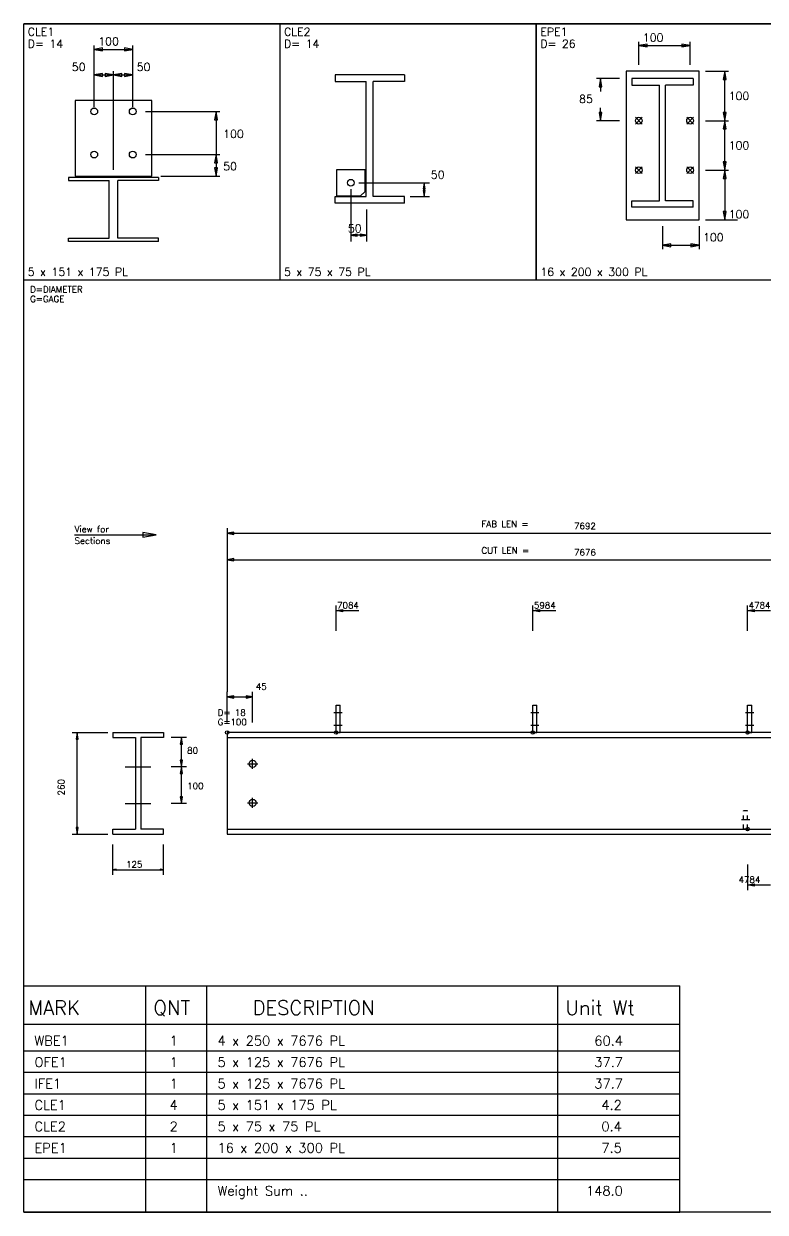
# Model space of a CAD drawing. Extents: x 0 to 428, y 0 to 297.
# Drawn here: x 0 to 185.2, y 0 to 297 of the extents above; entities that cross this region are included whole.
import ezdxf

# ---------------------------------------------------------------- set-up
doc = ezdxf.new("R2010")
doc.units = 0
doc.linetypes.add('CONTIN', pattern=[0])
doc.linetypes.add('DASHED', pattern=[2.38, 1.19, -1.19])
doc.layers.get('0').update_dxf_attribs({"linetype": 'CONTIN'})
for name, color, linetype in [('1', 7, 'CONTIN'), ('10', 7, 'CONTIN'), ('11', 7, 'CONTIN'), ('12', 3, 'CONTIN'), ('13', 3, 'CONTIN'), ('14', 7, 'CONTIN'), ('15', 6, 'CONTIN'), ('16', 7, 'CONTIN'), ('2', 7, 'CONTIN'), ('20', 7, 'CONTIN'), ('21', 7, 'CONTIN'), ('22', 7, 'CONTIN'), ('3', 1, 'CONTIN'), ('6', 6, 'CONTIN'), ('7', 3, 'DASHED')]:
    doc.layers.add(name, color=color, linetype=linetype)
doc.styles.add('SIMPLEX', font='SIMPLEX')

# ---------------------------------------------------------------- blocks, each defined once
blk = doc.blocks.new('CZEBORDR')
at = {"layer": '22'}
for p, q in [((0, 0), (0, 297)), ((0, 297), (420, 297)), ((420, 297), (420, 0)), ((420, 0), (0, 0))]:
    blk.add_line(p, q, dxfattribs=at)
blk = doc.blocks.new('LOGO')
at = {"linetype": 'CONTINUOUS'}
blk.add_line((0, 297), (-420, 297), dxfattribs=at)
at = {"layer": '14'}
for q in [(-420, 61.91), (-256.17, 0)]:
    blk.add_line((-420, 0), q, dxfattribs=at)
at = {"layer": '22'}
for p, q in [((-420, 0), (-420, 297)), ((0, 0), (-420, 0))]:
    blk.add_line(p, q, dxfattribs=at)
blk = doc.blocks.new('CZEBOLT')
at = {"layer": '21', "style": 'SIMPLEX'}
for s, p in [('D=DIAMETER', (0, 2.381)), ('G=GAGE', (0, 0))]:
    blk.add_text(s, height=1.587, dxfattribs=at).set_placement(p)
blk = doc.blocks.new('RSECTN')
at = {"layer": '10'}
for p, q in [((-6.35, 25.4), (6.35, 25.4)), ((-6.35, 25.4), (-6.35, 24.13)), ((6.35, 25.4), (6.35, 24.13)), ((-6.35, 24.13), (-0.635, 24.13)), ((-0.635, 24.13), (-0.635, 1.27)), ((6.35, 24.13), (0.635, 24.13)), ((0.635, 24.13), (0.635, 1.27)), ((-6.35, 0), (-6.35, 1.27)), ((-6.35, 1.27), (-0.635, 1.27)), ((-6.35, 0), (6.35, 0)), ((6.35, 1.27), (0.635, 1.27)), ((6.35, 0), (6.35, 1.27))]:
    blk.add_line(p, q, dxfattribs=at)
blk = doc.blocks.new('ARROW')
at = {"layer": '2'}
for p, q in [((0, 0), (-1.651, 0.275)), ((-1.651, 0.275), (-1.651, -0.275)), ((-1.651, -0.275), (0, 0))]:
    blk.add_line(p, q, dxfattribs=at)
blk = doc.blocks.new('CYAN_CRCL')
at = {"layer": '6'}
blk.add_circle((0, 0), 0.889, dxfattribs=at)
blk = doc.blocks.new('SWHOLE')
at = {"layer": '6'}
blk.add_blockref('CYAN_CRCL', (0, 0), dxfattribs=at)
blk = doc.blocks.new('PL1CLE')
at = {"layer": '13'}
for p, q in [((10.16, 35.56), (10.16, 20.574)), ((25.4, 35.56), (10.16, 35.56)), ((25.4, 20.574), (25.4, 35.56)), ((10.16, 20.574), (25.4, 20.574))]:
    blk.add_line(p, q, dxfattribs=at)
at = {"layer": '2'}
for p, q in [((13.97, 34.29), (13.97, 46.482)), ((13.97, 45.72), (21.59, 45.72)), ((21.59, 34.29), (21.59, 46.482)), ((13.97, 40.64), (21.59, 40.64)), ((17.78, 21.844), (17.78, 41.402)), ((24.13, 33.419), (38.862, 33.419)), ((38.1, 33.419), (38.1, 33.419)), ((38.1, 33.419), (38.1, 24.856)), ((24.13, 24.856), (38.862, 24.856)), ((38.1, 24.856), (38.1, 20.574)), ((27.178, 20.574), (38.862, 20.574))]:
    blk.add_line(p, q, dxfattribs=at)
at = {"layer": '20'}
for p, q in [((0, 0), (0, 50.8)), ((0, 50.8), (50.8, 50.8)), ((50.8, 0), (50.8, 50.8)), ((0, 0), (50.8, 0))]:
    blk.add_line(p, q, dxfattribs=at)
at = {"layer": '1', "xscale": 0.75, "yscale": 0.75, "zscale": 0.75}
for p in [(13.97, 33.419), (21.59, 33.419), (13.97, 24.856), (21.59, 24.856)]:
    blk.add_blockref('SWHOLE', p, dxfattribs=at)
at = {"layer": '10', "xscale": 1.4, "yscale": 0.5, "zscale": 0.5, "rotation": 180}
blk.add_blockref('RSECTN', (17.78, 20.32), dxfattribs=at)
at = {"layer": '2'}
for p, rotation in [((13.97, 45.72), 180), ((13.97, 40.64), 180), ((17.78, 40.64), 180), ((38.1, 33.419), 90), ((38.1, 24.856), 90), ((38.1, 20.574), -90)]:
    blk.add_blockref('ARROW', p, dxfattribs=dict(at, rotation=rotation))
for p in [(21.59, 45.72), (17.78, 40.64), (21.59, 40.64)]:
    blk.add_blockref('ARROW', p, dxfattribs=at)
at = {"layer": '11', "style": 'SIMPLEX'}
for s, p in [('100', (14.764, 46.514)), ('50', (9.525, 41.434)), ('50', (22.384, 41.434)), ('100', (39.529, 28.153)), ('50', (39.529, 21.731))]:
    blk.add_text(s, height=1.587, dxfattribs=at).set_placement(p)
at = {"layer": '16', "style": 'SIMPLEX'}
for s, p in [('CLE1', (0.794, 48.419)), ('5 x 151 x 175 PL', (0.794, 0.794))]:
    blk.add_text(s, height=1.587, dxfattribs=at).set_placement(p)
at = {"layer": '21', "style": 'SIMPLEX'}
blk.add_text('D= 14', height=1.587, dxfattribs=at).set_placement((0.794, 46.038))
blk = doc.blocks.new('PL2CLE')
at = {"layer": '13'}
for p, q in [((11.176, 21.844), (11.176, 16.701)), ((16.891, 21.844), (11.176, 21.844)), ((16.891, 17.558), (16.891, 21.844)), ((11.176, 16.701), (15.938, 16.701)), ((16.891, 17.558), (15.938, 16.701))]:
    blk.add_line(p, q, dxfattribs=at)
at = {"layer": '2'}
for p, q in [((15.621, 19.272), (29.616, 19.272)), ((28.575, 19.272), (28.575, 16.51)), ((14.033, 17.971), (14.033, 7.62)), ((25.806, 16.51), (29.616, 16.51)), ((17.145, 13.97), (17.145, 7.62)), ((17.145, 8.89), (14.033, 8.89))]:
    blk.add_line(p, q, dxfattribs=at)
at = {"layer": '20'}
for p, q in [((0, 0), (0, 50.8)), ((0, 50.8), (50.8, 50.8)), ((50.8, 0), (50.8, 50.8)), ((0, 0), (50.8, 0))]:
    blk.add_line(p, q, dxfattribs=at)
at = {"xscale": 1.08, "rotation": 180}
blk.add_blockref('RSECTN', (17.78, 40.64), dxfattribs=at)
at = {"layer": '2', "xscale": 0.75, "yscale": 0.75, "zscale": 0.75}
for p, rotation in [((28.575, 19.272), 90), ((28.575, 16.51), -90), ((14.033, 8.89), 180)]:
    blk.add_blockref('ARROW', p, dxfattribs=dict(at, rotation=rotation))
blk.add_blockref('ARROW', (17.145, 8.89), dxfattribs=at)
at = {"layer": '6', "xscale": 0.75, "yscale": 0.75, "zscale": 0.75}
blk.add_blockref('SWHOLE', (14.033, 19.272), dxfattribs=at)
at = {"layer": '11', "style": 'SIMPLEX'}
for p in [(29.877, 20.066), (13.441, 9.419)]:
    blk.add_text('50', height=1.587, dxfattribs=at).set_placement(p)
at = {"layer": '16', "style": 'SIMPLEX'}
for s, p in [('CLE2', (0.794, 48.419)), ('5 x 75 x 75 PL', (0.794, 0.794))]:
    blk.add_text(s, height=1.587, dxfattribs=at).set_placement(p)
at = {"layer": '21', "style": 'SIMPLEX'}
blk.add_text('D= 14', height=1.587, dxfattribs=at).set_placement((0.794, 46.038))
blk = doc.blocks.new('XCIRCL')
at = {"layer": '6'}
for p, q in [((-1.27, 0), (1.27, 0)), ((0, -1.27), (0, 1.27))]:
    blk.add_line(p, q, dxfattribs=at)
blk.add_circle((0, 0), 0.889, dxfattribs=at)
blk = doc.blocks.new('LWHOLE')
at = {"layer": '6', "rotation": 45}
blk.add_blockref('XCIRCL', (0, 0), dxfattribs=at)
blk = doc.blocks.new('PL3EPE')
at = {"layer": '12'}
for p, q in [((17.78, 41.402), (17.78, 11.938)), ((32.258, 41.402), (17.78, 41.402)), ((32.258, 11.938), (32.258, 41.402)), ((17.78, 11.938), (32.258, 11.938))]:
    blk.add_line(p, q, dxfattribs=at)
at = {"layer": '2'}
for p, q in [((20.32, 42.672), (20.32, 47.244)), ((30.48, 42.672), (30.48, 47.244)), ((20.32, 46.482), (30.48, 46.482)), ((33.528, 41.402), (38.1, 41.402)), ((37.338, 31.581), (37.338, 41.402)), ((16.51, 39.929), (11.938, 39.929)), ((12.7, 39.929), (12.7, 37.389)), ((37.338, 31.581), (37.338, 35.391)), ((12.7, 31.581), (12.7, 34.121)), ((16.51, 31.581), (11.938, 31.581)), ((33.528, 31.581), (38.1, 31.581)), ((33.528, 31.581), (38.1, 31.581)), ((37.338, 21.759), (37.338, 31.581)), ((37.338, 21.759), (37.338, 25.569)), ((33.528, 21.759), (38.1, 21.759)), ((37.338, 21.759), (37.338, 11.938)), ((33.528, 11.938), (39.878, 11.938)), ((25.019, 10.668), (25.019, 6.096)), ((32.258, 10.668), (32.258, 6.096)), ((25.019, 6.858), (32.258, 6.858))]:
    blk.add_line(p, q, dxfattribs=at)
at = {"layer": '20'}
for p, q in [((0, 0), (0, 50.8)), ((0, 50.8), (50.8, 50.8)), ((50.8, 0), (50.8, 50.8)), ((0, 0), (50.8, 0))]:
    blk.add_line(p, q, dxfattribs=at)
at = {"layer": '1', "xscale": 0.75, "yscale": 0.75, "zscale": 0.75}
for p in [(20.32, 31.581), (30.48, 31.581), (20.32, 21.759), (30.48, 21.759)]:
    blk.add_blockref('LWHOLE', p, dxfattribs=at)
at = {"layer": '2'}
for p, rotation in [((20.32, 46.482), 180), ((37.338, 41.402), 90), ((12.7, 39.929), 90), ((12.7, 31.581), 270), ((37.338, 31.581), 270), ((37.338, 31.581), 90), ((37.338, 21.759), 270), ((37.338, 21.759), 90), ((37.338, 11.938), 270), ((25.019, 6.858), 180)]:
    blk.add_blockref('ARROW', p, dxfattribs=dict(at, rotation=rotation))
for p in [(30.48, 46.482), (32.258, 6.858)]:
    blk.add_blockref('ARROW', p, dxfattribs=at)
at = {"layer": '3', "xscale": 0.96, "yscale": 1.005, "zscale": 1.005, "rotation": 180}
blk.add_blockref('RSECTN', (25.019, 39.929), dxfattribs=at)
at = {"layer": '11', "style": 'SIMPLEX'}
for s, p in [('100', (21.114, 47.276)), ('85', (8.488, 35.093)), ('100', (38.132, 35.698)), ('100', (38.132, 25.876)), ('100', (38.132, 12.224)), ('100', (33.052, 7.652))]:
    blk.add_text(s, height=1.587, dxfattribs=at).set_placement(p)
at = {"layer": '16', "style": 'SIMPLEX'}
for s, p in [('EPE1', (0.794, 48.419)), ('16 x 200 x 300 PL', (0.794, 0.794))]:
    blk.add_text(s, height=1.587, dxfattribs=at).set_placement(p)
at = {"layer": '21', "style": 'SIMPLEX'}
blk.add_text('D= 26', height=1.587, dxfattribs=at).set_placement((0.794, 46.038))
blk = doc.blocks.new('CZEPLATE')
at = {"layer": '14'}
for p, q in [((0, 56.555), (163.83, 56.555)), ((0, 0), (0, 56.555)), ((30.48, 0), (30.48, 56.555)), ((45.72, 0), (45.72, 56.555)), ((133.35, 0), (133.35, 56.555)), ((163.83, 0), (163.83, 56.555)), ((163.83, 0), (163.83, 56.555)), ((0, 47.03), (163.83, 47.03)), ((0, 40.332), (163.83, 40.332)), ((0, 34.975), (163.83, 34.975)), ((0, 29.617), (163.83, 29.617)), ((0, 24.259), (163.83, 24.259)), ((0, 18.901), (163.83, 18.901)), ((0, 13.543), (163.83, 13.543)), ((0, 8.186), (163.83, 8.186)), ((0, 0), (163.83, 0))]:
    blk.add_line(p, q, dxfattribs=at)
at = {"layer": '14', "style": 'SIMPLEX'}
for s, height, p in [('MARK', 3.572, (1.143, 49.316)), ('QNT', 3.572, (32.385, 49.316)), ('DESCRIPTION', 3.572, (57.15, 49.316)), ('Unit Wt', 3.572, (135.255, 49.316)), ('WBE1', 2.381, (2.667, 41.672)), ('  1', 2.381, (33.147, 41.672)), ('4 x 250 x 7676 PL', 2.381, (48.387, 41.672)), ('   60.4', 2.381, (137.16, 41.672)), ('OFE1', 2.381, (2.667, 36.314)), ('  1', 2.381, (33.147, 36.314)), ('5 x 125 x 7676 PL', 2.381, (48.387, 36.314)), ('   37.7', 2.381, (137.16, 36.314)), ('IFE1', 2.381, (2.667, 30.956)), ('  1', 2.381, (33.147, 30.956)), ('5 x 125 x 7676 PL', 2.381, (48.387, 30.956)), ('   37.7', 2.381, (137.16, 30.956)), ('CLE1', 2.381, (2.667, 25.598)), ('  4', 2.381, (33.147, 25.598)), ('5 x 151 x 175 PL', 2.381, (48.387, 25.598)), ('    4.2', 2.381, (137.16, 25.598)), ('CLE2', 2.381, (2.667, 20.241)), ('  2', 2.381, (33.147, 20.241)), ('5 x 75 x 75 PL', 2.381, (48.387, 20.241)), ('    0.4', 2.381, (137.16, 20.241)), ('EPE1', 2.381, (2.667, 14.883)), ('  1', 2.381, (33.147, 14.883)), ('16 x 200 x 300 PL', 2.381, (48.387, 14.883)), ('    7.5', 2.381, (137.16, 14.883)), ('Weight Sum ..', 2.381, (48.387, 4.167)), ('  148.0', 2.381, (137.16, 4.167))]:
    blk.add_text(s, height=height, dxfattribs=at).set_placement(p)
blk = doc.blocks.new('WFTK')
at = {"layer": '1'}
blk.add_line((-1.6, 0), (4.801, 0), dxfattribs=at)
blk = doc.blocks.new('CZESECTN')
at = {"layer": '2'}
for p, q in [((12.065, 55.88), (20.955, 55.88)), ((13.335, 30.48), (13.335, 55.88)), ((40.64, 54.61), (36.83, 54.61)), ((39.37, 47.295), (39.37, 54.61)), ((40.64, 47.295), (36.83, 47.295)), ((40.64, 47.295), (36.83, 47.295)), ((39.37, 38.151), (39.37, 47.295)), ((40.64, 38.151), (36.83, 38.151)), ((12.065, 30.48), (20.955, 30.48)), ((22.225, 20.32), (22.225, 27.94)), ((34.925, 20.32), (34.925, 27.94)), ((22.225, 21.59), (34.925, 21.59))]:
    blk.add_line(p, q, dxfattribs=at)
at = {"layer": '1'}
blk.add_blockref('RSECTN', (28.575, 30.48), dxfattribs=at)
at = {"layer": '2'}
for p, rotation in [((13.335, 55.88), 90), ((39.37, 54.61), 90), ((39.37, 47.295), -90), ((39.37, 47.295), 90), ((39.37, 38.151), -90), ((13.335, 30.48), -90)]:
    blk.add_blockref('ARROW', p, dxfattribs=dict(at, rotation=rotation))
at = {"layer": '2', "xscale": 0.5, "yscale": 0.5, "zscale": 0.5, "rotation": 180}
blk.add_blockref('ARROW', (22.225, 21.59), dxfattribs=at)
at = {"layer": '2', "xscale": 0.5, "yscale": 0.5, "zscale": 0.5}
blk.add_blockref('ARROW', (34.925, 21.59), dxfattribs=at)
at = {"layer": '6'}
for p in [(26.924, 47.295), (26.924, 38.151)]:
    blk.add_blockref('WFTK', p, dxfattribs=at)
at = {"layer": '11', "style": 'SIMPLEX'}
for s, p in [('80', (40.799, 50.603)), ('100', (40.799, 41.739)), ('125', (25.538, 22.119))]:
    blk.add_text(s, height=1.587, dxfattribs=at).set_placement(p)
blk.add_text('260', height=1.587, rotation=90, dxfattribs=at).set_placement((10.128, 40.164))
blk = doc.blocks.new('MAG_CRCL')
at = {"layer": '15'}
blk.add_circle((0, 0), 0.889, dxfattribs=at)
blk = doc.blocks.new('BSEPLT')
at = {"layer": '12'}
for p, q in [((-0.508, 0), (0.508, 0)), ((-0.508, -12.7), (-0.508, 0)), ((0.508, 0), (0.508, -12.7)), ((0.508, -12.7), (-0.508, -12.7))]:
    blk.add_line(p, q, dxfattribs=at)
blk = doc.blocks.new('CYAN_TICK')
at = {"layer": '6'}
blk.add_line((-1.6, 0), (1.6, 0), dxfattribs=at)
blk = doc.blocks.new('PUCLIP')
at = {"layer": '13'}
for p, q in [((0, 0), (0, 7.62)), ((0, 7.62), (1.016, 7.62)), ((1.016, 0), (1.016, 7.62)), ((0, 0), (1.016, 0))]:
    blk.add_line(p, q, dxfattribs=at)
at = {"layer": '6'}
for p, q in [((-0.508, 5.588), (1.524, 5.588)), ((-0.508, 2.032), (1.524, 2.032))]:
    blk.add_line(p, q, dxfattribs=at)
blk = doc.blocks.new('BRCCLP')
at = {"layer": '6'}
for p, q in [((-0.508, 2.54), (1.524, 2.54)), ((0, 0), (1.016, 0))]:
    blk.add_line(p, q, dxfattribs=at)
at = {"layer": '7'}
for p, q in [((0, 0), (0, 5.08)), ((0, 5.08), (1.016, 5.08)), ((1.016, 0), (1.016, 5.08))]:
    blk.add_line(p, q, dxfattribs=at)
blk = doc.blocks.new('MWHOLE')
at = {"layer": '6'}
blk.add_blockref('XCIRCL', (0, 0), dxfattribs=at)
blk = doc.blocks.new('ARROWP')
at = {"layer": '2'}
for p, q in [((0, 0), (-1.651, 0.275)), ((-1.651, 0.275), (-1.651, -0.275)), ((-1.651, -0.275), (0, 0))]:
    blk.add_line(p, q, dxfattribs=at)
blk = doc.blocks.new('CZEPIECE')
at = {"layer": '1'}
for p, q in [((394.6, 55.88), (50.8, 55.88)), ((50.8, 55.88), (50.8, 30.48)), ((50.8, 54.61), (394.6, 54.61)), ((394.6, 30.48), (394.6, 55.88)), ((50.8, 31.75), (394.6, 31.75)), ((50.8, 30.48), (394.6, 30.48))]:
    blk.add_line(p, q, dxfattribs=at)
at = {"layer": '2'}
for p, q in [((50.8, 106.934), (50.8, 66.04)), ((395.616, 106.934), (395.616, 66.04)), ((50.8, 105.664), (395.616, 105.664)), ((50.8, 100.33), (50.8, 66.04)), ((50.8, 99.06), (394.6, 99.06)), ((394.6, 100.33), (394.6, 66.04)), ((394.6, 92.71), (394.6, 85.09)), ((394.6, 91.44), (407.3, 91.44)), ((77.979, 81.28), (77.979, 87.63)), ((77.979, 86.36), (83.694, 86.36)), ((127.144, 81.28), (127.144, 87.63)), ((127.144, 86.36), (132.859, 86.36)), ((180.778, 81.28), (180.778, 87.63)), ((180.778, 86.36), (186.493, 86.36)), ((244.245, 81.28), (244.245, 87.63)), ((244.245, 86.36), (249.96, 86.36)), ((249.96, 86.36), (394.6, 86.36)), ((394.6, 81.28), (394.6, 87.63)), ((50.8, 58.42), (50.8, 66.04)), ((57.15, 58.42), (57.15, 66.04)), ((50.8, 64.77), (57.15, 64.77)), ((398.664, 57.345), (401.204, 57.345)), ((399.934, 57.345), (399.934, 47.576)), ((392.568, 55.88), (390.028, 55.88)), ((391.298, 47.576), (391.298, 55.88)), ((392.568, 47.576), (390.028, 47.576)), ((398.664, 47.576), (401.204, 47.576)), ((399.934, 47.576), (399.934, 37.807)), ((398.664, 37.807), (401.204, 37.807)), ((399.934, 37.807), (399.934, 28.038)), ((398.664, 28.038), (401.204, 28.038)), ((394.6, 25.4), (407.3, 25.4)), ((180.778, 22.86), (180.778, 16.51)), ((244.245, 22.86), (244.245, 16.51)), ((394.6, 22.86), (394.6, 16.51)), ((180.778, 17.78), (186.493, 17.78)), ((244.245, 17.78), (249.96, 17.78)), ((249.96, 17.78), (394.6, 17.78))]:
    blk.add_line(p, q, dxfattribs=at)
at = {"layer": '21'}
blk.add_line((12.7, 105.283), (33.02, 105.283), dxfattribs=at)
for name, p, xscale, yscale, zscale in [('ARROWP', (33.02, 105.283), 2, 2, 2), ('BRCCLP', (180.778, 31.75), -1, 0.9, 0.9), ('BRCCLP', (244.245, 31.75), -1, 0.9, 0.9)]:
    blk.add_blockref(name, p, dxfattribs=dict(xscale=xscale, yscale=yscale, zscale=zscale))
at = {"rotation": 180}
for p in [(394.6, 91.44), (394.6, 25.4)]:
    blk.add_blockref('ARROW', p, dxfattribs=at)
for name, p, yscale, zscale in [('PUCLIP', (77.979, 55.88), 0.9, 0.9), ('PUCLIP', (127.144, 55.88), 0.9, 0.9), ('PUCLIP', (180.778, 55.88), 0.9, 0.9), ('PUCLIP', (244.245, 55.88), 0.9, 0.9), ('BSEPLT', (395.108, 57.345), 2.308, 2.308), ('BSEPLT', (395.108, 57.345), 2.308, 2.308)]:
    blk.add_blockref(name, p, dxfattribs=dict(yscale=yscale, zscale=zscale))
at = {"layer": '1', "xscale": -1}
for p in [(77.979, 86.36), (127.144, 86.36), (180.778, 86.36), (244.245, 86.36), (180.778, 17.78), (244.245, 17.78)]:
    blk.add_blockref('ARROW', p, dxfattribs=at)
at = {"layer": '15', "xscale": 0.5, "yscale": 0.5, "zscale": 0.5}
for p in [(50.8, 55.88), (77.979, 55.88), (127.144, 55.88), (180.778, 55.88), (244.245, 55.88), (395.616, 55.88), (180.778, 31.75), (244.245, 31.75), (394.6, 30.48)]:
    blk.add_blockref('MAG_CRCL', p, dxfattribs=at)
at = {"layer": '2'}
for p, rotation in [((50.8, 105.664), 180), ((50.8, 99.06), 180), ((50.8, 64.77), 180), ((391.298, 55.88), -90), ((399.934, 57.345), 90), ((391.298, 47.576), -90), ((399.934, 47.576), -90), ((399.934, 47.576), 90), ((399.934, 37.807), -90), ((399.934, 37.807), 90), ((399.934, 28.038), -90)]:
    blk.add_blockref('ARROW', p, dxfattribs=dict(at, rotation=rotation))
for p in [(395.616, 105.664), (394.6, 99.06), (57.15, 64.77)]:
    blk.add_blockref('ARROW', p, dxfattribs=at)
at = {"layer": '2', "xscale": -1, "rotation": 180}
for p in [(394.6, 86.36), (394.6, 17.78)]:
    blk.add_blockref('ARROW', p, dxfattribs=at)
at = {"layer": '2', "xscale": 0.5, "yscale": 0.5, "zscale": 0.5}
for p in [(395.108, 47.576), (395.108, 37.807)]:
    blk.add_blockref('CYAN_TICK', p, dxfattribs=at)
at = {"layer": '6'}
for p in [(57.15, 48.065), (57.15, 38.295)]:
    blk.add_blockref('MWHOLE', p, dxfattribs=at)
at = {"layer": '11', "style": 'SIMPLEX'}
for s, p in [('7692', (137.425, 106.701)), ('7676', (137.425, 100.097)), ('7084', (78.244, 86.889)), ('5984', (127.408, 86.889)), ('4784', (181.043, 86.889)), ('3364', (244.51, 86.889)), ('45', (57.944, 66.58)), ('100', (401.712, 52.461)), ('85', (386.726, 50.141)), ('100', (401.712, 42.692)), ('100', (401.585, 32.922)), ('4784', (178.503, 18.309)), ('3364', (241.97, 18.309))]:
    blk.add_text(s, height=1.587, dxfattribs=at).set_placement(p)
at = {"layer": '2', "style": 'SIMPLEX'}
for s, p in [('FAB LEN =', (114.3, 107.188)), ('CUT LEN =', (114.3, 100.584)), ('TAPE', (395.87, 91.694)), ('TAPE', (395.87, 25.654))]:
    blk.add_text(s, height=1.587, dxfattribs=at).set_placement(p)
at = {"layer": '21', "style": 'SIMPLEX'}
for s, p in [('View for', (12.7, 105.918)), ('Sections', (12.7, 103.013)), ('D= 26', (403.998, 61.155)), ('D= 18', (48.419, 60.071)), ('G=100', (403.998, 58.774)), ('G=100', (48.419, 57.69))]:
    blk.add_text(s, height=1.587, dxfattribs=at).set_placement(p)
at = {"layer": '3', "style": 'SIMPLEX'}
for s, p in [('CLE1 (TYP)', (242.975, 57.15)), ('CLE2 FS (TYP)', (239.927, 33.02)), ('EPE1', (399.172, 40.64))]:
    blk.add_text(s, height=1.587, rotation=90, dxfattribs=at).set_placement(p)
for s, p in [('OFE1', (219.883, 56.674)), ('WBE1', (219.883, 42.386)), ('IFE1', (219.883, 28.099))]:
    blk.add_text(s, height=1.587, dxfattribs=at).set_placement(p)

msp = doc.modelspace()

# ---------------------------------------------------------------- block references
at = {"xscale": 1.26, "yscale": 1.26, "zscale": 1.26}
for name, p in [('PL1CLE', (0, 233)), ('PL2CLE', (64, 233)), ('PL3EPE', (128, 233))]:
    msp.add_blockref(name, p, dxfattribs=at)
for name, p in [('CZEPIECE', (0, 64)), ('CZESECTN', (0, 64)), ('CZEPLATE', (0, 0))]:
    msp.add_blockref(name, p)
at = {"layer": '1'}
for name, p in [('CZEBORDR', (0, 0)), ('CZEBOLT', (1.587, 227.444))]:
    msp.add_blockref(name, p, dxfattribs=at)
at = {"layer": '2'}
msp.add_blockref('LOGO', (420, 0), dxfattribs=at)

doc.saveas('drawing.dxf')
